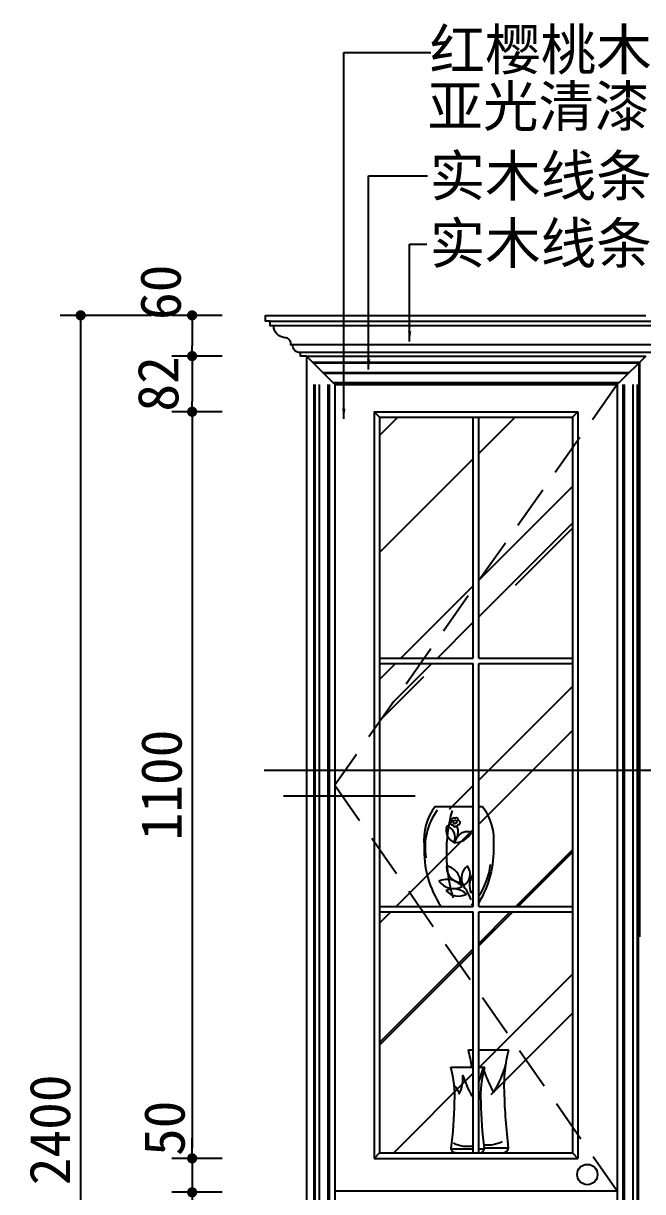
# Model space of a CAD drawing. Extents: x 517 to 4201, y 4235 to 7714.
# Drawn here: x 517 to 1430, y 5973 to 7694 of the extents above; entities that cross this region are included whole.
import ezdxf

# ---------------------------------------------------------------- set-up
doc = ezdxf.new("R2010")
doc.units = 0
doc.header["$MEASUREMENT"] = 0
doc.linetypes.add('DASHED2', pattern=[9.525, 6.35, -3.175])
doc.layers.get('0').update_dxf_attribs({"linetype": 'CONTINUOUS'})
doc.layers.get('DEFPOINTS').update_dxf_attribs({"linetype": 'CONTINUOUS'})
for name, color, linetype in [('3', 3, 'CONTINUOUS'), ('4', 4, 'CONTINUOUS'), ('7', 7, 'CONTINUOUS'), ('BH', 3, 'CONTINUOUS'), ('DIM', 3, 'CONTINUOUS'), ('TEXT', 3, 'CONTINUOUS')]:
    doc.layers.add(name, color=color, linetype=linetype)
doc.styles.add('HZ', font='SIMFANG0.TTF')
doc.dimstyles.get("Standard").update_dxf_attribs({"dimscale": 30, "dimtxt": 2, "dimasz": 0.5, "dimexe": 1, "dimexo": 1, "dimgap": 0.5, "dimtad": 1, "dimdec": 0, "dimtxsty": 'HZ', "dimblk1": 'DOT', "dimblk2": 'DOT', "dimsah": 1, "dimcen": 0, "dimazin": 3, "dimtfac": 0.5, "dimtdec": 4, "dimtmove": 0, "dimatfit": 3, "dimtolj": 1, "dimtzin": 0})

# ---------------------------------------------------------------- blocks, each defined once
blk = doc.blocks.new('_DOT')
at = {"color": 0, "linetype": 'BYBLOCK'}
blk.add_line((-0.5, 0), (-1, 0), dxfattribs=at)
at = {"color": 0, "linetype": 'BYBLOCK', "const_width": 0.5}
blk.add_lwpolyline([(-0.25, 0, 1), (0.25, 0, 1)], format="xyb", close=True, dxfattribs=at)
blk = doc.blocks.new('*D12')
at = {"color": 0, "linetype": 'BYBLOCK'}
for p, q in [((-2485, 41080.4), (-2619.3, 41080.4)), ((-2589.3, 41065.4), (-2589.3, 38695.4)), ((-2485, 38680.4), (-2619.3, 38680.4))]:
    blk.add_line(p, q, dxfattribs=at)
at = {"layer": 'DEFPOINTS', "color": 0, "linetype": 'BYBLOCK'}
for p in [(-2455, 41080.4), (-2589.3, 38680.4), (-2455, 38680.4)]:
    blk.add_point(p, dxfattribs=at)
at = {"color": 0, "linetype": 'BYBLOCK', "xscale": 15, "yscale": 15, "zscale": 15}
for p, rotation in [((-2589.3, 41080.4), 90), ((-2589.3, 38680.4), 270)]:
    blk.add_blockref('_DOT', p, dxfattribs=dict(at, rotation=rotation))
at = {"color": 0, "linetype": 'BYBLOCK', "insert": (-2634.3, 39880.4), "char_height": 60, "attachment_point": 5, "rotation": 90, "style": 'HZ'}
blk.add_mtext('\\A1;2400', dxfattribs=at)
blk = doc.blocks.new('*D6')
at = {"color": 0, "linetype": 'BYBLOCK'}
for p, q in [((-2380.9, 40938.4), (-2455, 40938.4)), ((-2425, 40923.4), (-2425, 39853.4)), ((-2380.9, 39838.4), (-2455, 39838.4))]:
    blk.add_line(p, q, dxfattribs=at)
at = {"layer": 'DEFPOINTS', "color": 0, "linetype": 'BYBLOCK'}
for p in [(-2350.9, 40938.4), (-2425, 39838.4), (-2350.9, 39838.4)]:
    blk.add_point(p, dxfattribs=at)
at = {"color": 0, "linetype": 'BYBLOCK', "xscale": 15, "yscale": 15, "zscale": 15}
for p, rotation in [((-2425, 40938.4), 90), ((-2425, 39838.4), 270)]:
    blk.add_blockref('_DOT', p, dxfattribs=dict(at, rotation=rotation))
at = {"color": 0, "linetype": 'BYBLOCK', "insert": (-2470, 40388.4), "char_height": 60, "attachment_point": 5, "rotation": 90, "style": 'HZ'}
blk.add_mtext('\\A1;1100', dxfattribs=at)
blk = doc.blocks.new('*D8')
at = {"color": 0, "linetype": 'BYBLOCK'}
for p, q in [((-2380.9, 39788.4), (-2455, 39788.4)), ((-2425, 39773.4), (-2425, 39655.4)), ((-2380.9, 39640.4), (-2455, 39640.4))]:
    blk.add_line(p, q, dxfattribs=at)
at = {"layer": 'DEFPOINTS', "color": 0, "linetype": 'BYBLOCK'}
for p in [(-2350.9, 39788.4), (-2425, 39640.4), (-2350.9, 39640.4)]:
    blk.add_point(p, dxfattribs=at)
at = {"color": 0, "linetype": 'BYBLOCK', "xscale": 15, "yscale": 15, "zscale": 15}
for p, rotation in [((-2425, 39788.4), 90), ((-2425, 39640.4), 270)]:
    blk.add_blockref('_DOT', p, dxfattribs=dict(at, rotation=rotation))
at = {"color": 0, "linetype": 'BYBLOCK', "insert": (-2470, 39714.4), "char_height": 60, "attachment_point": 5, "rotation": 90, "style": 'HZ'}
blk.add_mtext('\\A1;148', dxfattribs=at)
blk = doc.blocks.new('*D7')
at = {"color": 0, "linetype": 'BYBLOCK'}
for p, q in [((5629.6, 44807.9), (5629.6, 44822.9)), ((5673.7, 44792.9), (5599.6, 44792.9)), ((5629.6, 44792.9), (5629.6, 44742.9)), ((5629.6, 44792.9), (5629.6, 44742.9)), ((5673.7, 44742.9), (5599.6, 44742.9)), ((5629.6, 44727.9), (5629.6, 44712.9))]:
    blk.add_line(p, q, dxfattribs=at)
at = {"layer": 'DEFPOINTS', "color": 0, "linetype": 'BYBLOCK'}
for p in [(5703.7, 44792.9), (5629.6, 44742.9), (5703.7, 44742.9)]:
    blk.add_point(p, dxfattribs=at)
at = {"color": 0, "linetype": 'BYBLOCK', "xscale": 15, "yscale": 15, "zscale": 15}
for p, rotation in [((5629.6, 44792.9), 270), ((5629.6, 44742.9), 90)]:
    blk.add_blockref('_DOT', p, dxfattribs=dict(at, rotation=rotation))
at = {"color": 0, "linetype": 'BYBLOCK', "insert": (5589.1, 44837.2), "char_height": 60, "attachment_point": 5, "rotation": 90, "style": 'HZ'}
blk.add_mtext('\\A1;50', dxfattribs=at)
blk = doc.blocks.new('A$C5F132781')
at = {"layer": '3'}
for p, q in [((0.4, 6.2), (33, 6.2)), ((41, 6.2), (49.5, 6.2)), ((49.3, 7.5), (85, 7.5))]:
    blk.add_line(p, q, dxfattribs=at)
for points in [[(41, 104.7, 0.040689), (47.7, 126.5)], [(48.6, 121.7, 0.050714), (63.1, 89.3, 0.066672), (80.9, 130.3)], [(5, 99.5, -0.110218), (12.3, 87, 0.131709), (17.7, 114.2, 0.056136), (30.8, 84.2, 0.007698), (33, 87.9)]]:
    blk.add_lwpolyline(points, format="xyb", dxfattribs=at)
for centre, radius, start, end in [((23.4, 50.5), 40.7, 241.2612, 283.544), ((53.8, 60.6), 48.9, 264.0856, 296.4028)]:
    blk.add_arc(centre, radius, start, end, dxfattribs=at)
at = {"layer": '7'}
for p, q in [((25.7, 151.7), (33, 151.7)), ((41, 151.7), (85.5, 151.7)), ((0, 126.5), (33, 126.5)), ((41, 126.5), (49.9, 126.5)), ((6.6, 0), (43.2, 0)), ((33.6, 0), (77.6, 0))]:
    blk.add_line(p, q, dxfattribs=at)
for points in [[(30.8, 126.5, 0.033646), (25.7, 151.7)], [(77.6, 0, 0.317995), (85, 7.5, -0.025904), (79, 90.1, -0.081241), (85.5, 151.7)], [(6.6, 0, -0.317995), (0.4, 6.2, 0.025904), (5.5, 75.1, 0.081241), (0, 126.5)], [(43.2, 0, 0.317995), (49.5, 6.2, -0.025904), (44.4, 75.1, -0.081241), (49.9, 126.5)]]:
    blk.add_lwpolyline(points, format="xyb", dxfattribs=at)
blk = doc.blocks.new('A$C53943C17')
at = {"layer": '3'}
blk.add_circle((45.8, 124.9), 2.61, dxfattribs=at)
for centre, radius, start, end in [((92.2, 87.6), 90.6, 143.2591, 189.9297), ((263.6, 79.9), 230.6, 164.5627, 196.9206), ((41.8, 122.9), 2.81, 106.5479, 307.6901), ((43.3, 127.6), 3.01, 38.9053, 221.7666), ((45.8, 120), 2.4, 164.0481, 2.0622), ((47.8, 128.1), 2.59, 331.3623, 147.6291), ((50.1, 123.6), 3.31, 244.5804, 90.7793), ((52.9, 112.7), 20.2, 162.6133, 244.088), ((28.6, 102.2), 17.3, 333.931, 72.7703), ((26.1, 110.5), 24.3, 317.9195, 22.8891), ((44.8, 123), 28.8, 268.7058, 330.8983), ((63.4, 93.5), 16.8, 67.2128, 153.0581), ((55.5, 57.4), 22.1, 173.7553, 264.8803), ((29.2, 35.9), 24.3, 358.8822, 79.7534), ((76.3, 42.3), 21.2, 124.599, 211.3854), ((48.7, 48.1), 19.4, 299.1818, 36.8027), ((-0.9, 72.1), 99.3, 325.3154, 354.1713), ((33.7, 10.1), 29.9, 40.6745, 113.3036), ((43.7, 53.4), 27, 215.9782, 297.9999), ((4.4, -13.3), 69.2, 19.675, 44.8349), ((96.5, 30.7), 29.4, 144.0036, 202.4324), ((43.7, -1.5), 27.4, 46.8048, 114.5021), ((50.6, 40), 24.6, 222.38, 298.927), ((47.8, 39.5), 29.4, 317.1451, 328.0333), ((-0.9, 72.1), 99.3, 315.6919, 317.8787)]:
    blk.add_arc(centre, radius, start, end, dxfattribs=at)
at = {"layer": '7'}
for p, q in [((16.3, 147.4), (72.7, 147.4)), ((80.7, 147.4), (86.2, 147.4)), ((25.2, 0), (72.7, 0))]:
    blk.add_line(p, q, dxfattribs=at)
for points in [[(16.3, 147.4, 0.184605), (0.2, 89.7, 0.156142), (25.2, 0)], [(86.2, 147.4, -0.184605), (102.3, 89.7, -0.145468), (80.7, 5.4)]]:
    blk.add_lwpolyline(points, format="xyb", dxfattribs=at)
blk = doc.blocks.new('*D5')
at = {"color": 0, "linetype": 'BYBLOCK'}
for p, q in [((5673.7, 45974.9), (5599.6, 45974.9)), ((5629.6, 45959.9), (5629.6, 45907.9)), ((5673.7, 45892.9), (5599.6, 45892.9))]:
    blk.add_line(p, q, dxfattribs=at)
at = {"layer": 'DEFPOINTS', "color": 0, "linetype": 'BYBLOCK'}
for p in [(5703.7, 45974.9), (5629.6, 45892.9), (5703.7, 45892.9)]:
    blk.add_point(p, dxfattribs=at)
at = {"color": 0, "linetype": 'BYBLOCK', "xscale": 15, "yscale": 15, "zscale": 15}
for p, rotation in [((5629.6, 45974.9), 90), ((5629.6, 45892.9), 270)]:
    blk.add_blockref('_DOT', p, dxfattribs=dict(at, rotation=rotation))
at = {"color": 0, "linetype": 'BYBLOCK', "insert": (5579.8, 45933.9), "char_height": 60, "attachment_point": 5, "rotation": 90, "style": 'HZ'}
blk.add_mtext('\\A1;82', dxfattribs=at)
blk = doc.blocks.new('*D4')
at = {"color": 0, "linetype": 'BYBLOCK'}
for p, q in [((5673.7, 46034.9), (5599.6, 46034.9)), ((5629.6, 46019.9), (5629.6, 45989.9)), ((5673.7, 45974.9), (5599.6, 45974.9))]:
    blk.add_line(p, q, dxfattribs=at)
at = {"layer": 'DEFPOINTS', "color": 0, "linetype": 'BYBLOCK'}
for p in [(5703.7, 46034.9), (5629.6, 45974.9), (5703.7, 45974.9)]:
    blk.add_point(p, dxfattribs=at)
at = {"color": 0, "linetype": 'BYBLOCK', "xscale": 15, "yscale": 15, "zscale": 15}
for p, rotation in [((5629.6, 46034.9), 90), ((5629.6, 45974.9), 270)]:
    blk.add_blockref('_DOT', p, dxfattribs=dict(at, rotation=rotation))
at = {"color": 0, "linetype": 'BYBLOCK', "insert": (5583.4, 46068.9), "char_height": 60, "attachment_point": 5, "rotation": 90, "style": 'HZ'}
blk.add_mtext('\\A1;60', dxfattribs=at)

msp = doc.modelspace()

# ---------------------------------------------------------------- hatches: boundary and pattern name
at = {"layer": 'BH'}
h = msp.add_hatch(dxfattribs=at)
h.set_pattern_fill('AR-RROOF,_O', color=256, scale=10, angle=45)
h.set_pattern_definition([(45, (12581.9, -30225.85), (215.5261, 574.7364), [3810, -508, 1270, -254]), (45, (12730.97, -29897.17), (-418.48, 59.2697), [762, -83.82, 1524, -190.5]), (45, (12519.04, -29983.38), (813.6112, 1054.2821), [2032, -355.6, 1016, -254])])
h.paths.add_polyline_path([(1180.1, 7114), (1042.1, 7114), (1042.1, 6759), (1180.1, 6759)])
h.paths.add_polyline_path([(1326.1, 7114), (1188.1, 7114), (1188.1, 6759), (1326.1, 6759)])
h.paths.add_polyline_path([(1042.1, 6393), (1180.1, 6393), (1180.1, 6751), (1042.1, 6751)])
h.paths.add_polyline_path([(1326.1, 6751), (1188.1, 6751), (1188.1, 6393), (1326.1, 6393)])
h.paths.add_polyline_path([(1326.1, 6385), (1188.1, 6385), (1188.1, 6030), (1326.1, 6030)])
h.paths.add_polyline_path([(1180.1, 6385), (1042.1, 6385), (1042.1, 6030), (1180.1, 6030)])

# ---------------------------------------------------------------- linework, layer by layer
at = {"layer": '3'}
for p, q in [((879.5, 7255.3), (1488.8, 7255.3)), ((1487.5, 7248.7), (881, 7248.7)), ((1457, 7220.4), (911.2, 7220.4)), ((1442.8, 7209.5), (925.4, 7209.5)), ((934.1, 7204), (974.1, 7164)), ((943.1, 7195), (1425.1, 7195)), ((1434.1, 7204), (1394.1, 7164)), ((1425.1, 7195), (1425.1, 6348.5)), ((944.1, 7194), (1424.1, 7194)), ((958.1, 7180), (1410.1, 7180)), ((959.1, 7179), (1409.1, 7179)), ((1424.1, 7194), (1424.1, 6349.2)), ((945.1, 7162), (945.1, 4984)), ((946.6, 7162), (946.6, 4984)), ((953.1, 7162), (953.1, 4984)), ((965.6, 7162), (965.6, 4984)), ((967.6, 7162), (967.6, 4984)), ((973.1, 7165), (1395.1, 7165)), ((974.1, 7164), (1394.1, 7164)), ((1400.6, 7162), (1400.6, 4984)), ((1402.6, 7162), (1402.6, 4984)), ((1415.1, 7162), (1415.1, 4984)), ((1421.6, 7162), (1421.6, 4984)), ((1423.1, 7162), (1423.1, 4984)), ((1034.1, 7122), (1042.1, 7114)), ((1042.1, 7114), (1042.1, 6030)), ((1042.1, 7114), (1326.1, 7114)), ((1180.1, 6759), (1180.1, 7114)), ((1188.1, 6759), (1188.1, 7114)), ((1334.1, 7122), (1326.1, 7114)), ((1326.1, 7114), (1326.1, 6030)), ((1042.1, 6759), (1180.1, 6759)), ((1042.1, 6751), (1180.1, 6751)), ((1180.1, 6393), (1180.1, 6751)), ((1188.1, 6759), (1326.1, 6759)), ((1188.1, 6393), (1188.1, 6751)), ((1188.1, 6751), (1326.1, 6751)), ((1042.1, 6393), (1180.1, 6393)), ((1188.1, 6393), (1326.1, 6393)), ((1042.1, 6385), (1180.1, 6385)), ((1180.1, 6030), (1180.1, 6385)), ((1188.1, 6030), (1188.1, 6385)), ((1188.1, 6385), (1326.1, 6385)), ((1042.1, 6030), (1034.1, 6022)), ((1042.1, 6030), (1326.1, 6030)), ((1326.1, 6030), (1334.1, 6022))]:
    msp.add_line(p, q, dxfattribs=at)
at = {"layer": '3', "linetype": 'DASHED2', "ltscale": 10}
msp.add_lwpolyline([(1392.1, 7162), (976.1, 6572), (1392.1, 5974)], dxfattribs=at)
at = {"layer": '4'}
for p, q in [((934.1, 7264), (1434.1, 7264)), ((934.1, 7204), (934.1, 4864))]:
    msp.add_line(p, q, dxfattribs=at)
msp.add_lwpolyline([(934.1, 7204), (925.4, 7204), (925.4, 7209.5, -0.492506), (914.4, 7220.4), (911.2, 7220.4, 0.472391), (902.5, 7231.1, -0.400961), (886.1, 7248.7), (880.6, 7248.7), (880.6, 7255.3), (874.1, 7255.3), (874.1, 7264), (934.1, 7264)], format="xyb", dxfattribs=at)
at = {"layer": '7'}
for p, q in [((934.1, 7204), (1434.1, 7204)), ((976.1, 7162), (1392.1, 7162)), ((976.1, 7162), (976.1, 4984)), ((1392.1, 7162), (1392.1, 4984)), ((1034.1, 7122), (1034.1, 6022)), ((1034.1, 7122), (1334.1, 7122)), ((1334.1, 7122), (1334.1, 6022)), ((1034.1, 6022), (1334.1, 6022)), ((976.1, 5974), (1392.1, 5974))]:
    msp.add_line(p, q, dxfattribs=at)
msp.add_circle((1348.1, 5998.2), 15, dxfattribs=at)
at = {"layer": 'TEXT'}
msp.add_line((871.8, 6593.8), (3602.5, 6593.8), dxfattribs=at)
at = {"layer": 'TEXT', "color": 1}
msp.add_lwpolyline([(900.4, 6556), (1094.4, 6556)], dxfattribs=at)

# ---------------------------------------------------------------- block references
at = {"layer": '3'}
for name, p in [('A$C53943C17', (1107.4, 6393)), ('A$C5F132781', (1147.1, 6030))]:
    msp.add_blockref(name, p, dxfattribs=at)

# ---------------------------------------------------------------- texts
at = {"layer": 'TEXT', "style": 'HZ'}
for s, p in [('红樱桃木夹板', (1115.7, 7625.4)), ('亚光清漆', (1112.5, 7542.1)), ('实木线条亚光清漆', (1115.7, 7439.6)), ('实木线条亚光清漆', (1115.7, 7340.3))]:
    msp.add_text(s, height=60, dxfattribs=at).set_placement(p)

# ---------------------------------------------------------------- dimensions: what is measured, and where the dimension line sits
at = {"layer": 'DIM'}
for base, p1, p2, picture, middle in [((765.9, 7204), (840, 7264), (840, 7204), '*D4', (719.7, 7298)), ((765.9, 7122), (840, 7204), (840, 7122), '*D5', (716.1, 7163)), ((765.9, 5972), (840, 6022), (840, 5972), '*D7', (725.3, 6066.3))]:
    dim = msp.add_linear_dim(base=base, p1=p1, p2=p2, angle=90, dimstyle='STANDARD', override={"dimdec": 0}, dxfattribs=at)
    dim.commit()
    dim.dimension.update_dxf_attribs({"geometry": picture, "text_midpoint": middle, "dimtype": 128, "insert": (-4863.8, -38770.9)})
for base, p1, p2, picture, middle in [((601.5, 4864), (735.9, 7264), (735.9, 4864), '*D12', (556.5, 6064)), ((765.9, 6022), (840, 7122), (840, 6022), '*D6', (720.9, 6572)), ((765.9, 5824), (840, 5972), (840, 5824), '*D8', (720.9, 5898))]:
    dim = msp.add_linear_dim(base=base, p1=p1, p2=p2, angle=90, dimstyle='STANDARD', override={"dimdec": 0}, dxfattribs=at)
    dim.commit()
    dim.dimension.update_dxf_attribs({"geometry": picture, "text_midpoint": middle, "insert": (3190.9, -33816.4)})

# ---------------------------------------------------------------- leaders
at = {"layer": 'TEXT'}
for points in [[(989.3, 7111.3), (989.3, 7651.2), (1117.3, 7651.2)], [(1025.9, 7184.4), (1025.9, 7469.3), (1112.7, 7469.3)], [(1086.3, 7225.6), (1086.3, 7368.8), (1111.6, 7368.8)]]:
    msp.add_leader(points, dimstyle='STANDARD', override={"dimdec": 0}, dxfattribs=at)

doc.saveas('drawing.dxf')
